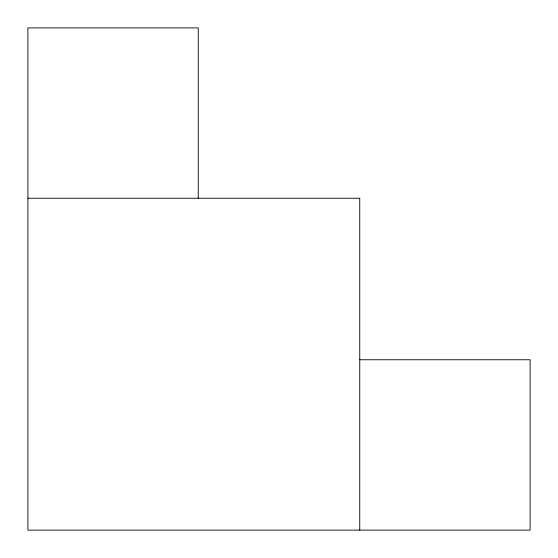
<?xml version="1.0" encoding="UTF-8"?>
<svg xmlns="http://www.w3.org/2000/svg" width="558" height="558" viewBox="0 0 558 558"><rect width="100%" height="100%" fill="white"/><g stroke="black" fill="none" stroke-linecap="round" stroke-linejoin="round"><path stroke-width="0.84" d="M27.9 198.25L359.75 198.25L359.75 530.1M359.75 359.75L530.1 359.75L530.1 530.1L27.9 530.1L27.9 27.9L198.25 27.9L198.25 198.25"/></g></svg>
